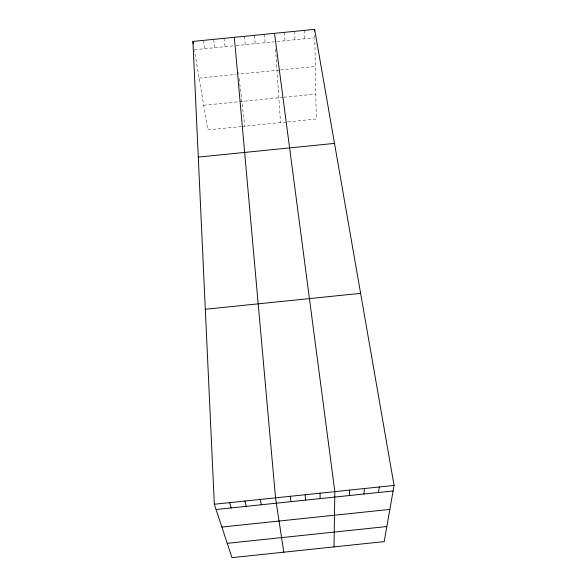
<?xml version="1.0" encoding="UTF-8"?>
<svg xmlns="http://www.w3.org/2000/svg" width="587" height="587" viewBox="0 0 587 587"><rect width="100%" height="100%" fill="white"/><g stroke="black" fill="none" stroke-linecap="round" stroke-linejoin="round"><path stroke-width="0.44" stroke-dasharray="2.94 2.2" d="M203.682 105.271L283.044 97.339M283.881 97.259L315.806 94.067M241.374 126.535L207.827 129.896L194.473 50.541M242.211 126.447L286.764 121.986M287.659 121.891L316.261 119.029L314.823 39.417M194.334 49.734L234.477 45.749M236.231 45.573L274.18 41.809M276.888 41.545L314.793 37.781M199.103 78.086L235.959 74.41M279.61 70.066L238.652 74.145L238.447 72.414M280.483 69.978L315.314 66.514M203.293 40.386L204.584 48.714M213.646 39.358L214.835 47.701M224.007 38.338L225.085 46.681M239.166 78.526L239.672 82.877M239.775 83.743L244.728 126.198M244.397 36.313L245.271 44.678M254.442 35.315L255.213 43.695M264.48 34.325L265.148 42.704M275.574 49.066L280.505 122.61M284.556 32.336L285.011 40.738M294.586 31.338L294.945 39.747M304.616 30.341L304.866 38.764M314.749 35.249L314.779 36.937"/><path stroke-width="0.88" d="M334.018 546.901L334.839 491.635L274.518 33.327M349.353 495.545L349.654 490.079M363.94 494.012L364.461 488.531M378.52 492.486L379.268 486.983M394.068 485.434L384.192 541.61L231.975 557.65L214.328 504.248L192.932 41.413L314.639 29.35L394.068 485.434L214.328 504.248M221.864 527.045L389.849 509.406M227.242 543.327L386.84 526.539M216.067 509.509L393.092 490.959M205.318 309.254L360.616 293.353M198.281 157.089L334.502 143.397M229.642 502.648L231.146 507.924M244.94 501.049L246.217 506.346M260.239 499.442L261.281 504.769M192.932 41.413L193.35 43.908M283.792 552.191L275.53 497.842L234.352 37.311M290.367 496.286L290.954 501.665M305.196 494.738L305.563 500.131M320.018 493.183L320.164 498.605M314.639 29.35L314.669 31.038"/></g></svg>
